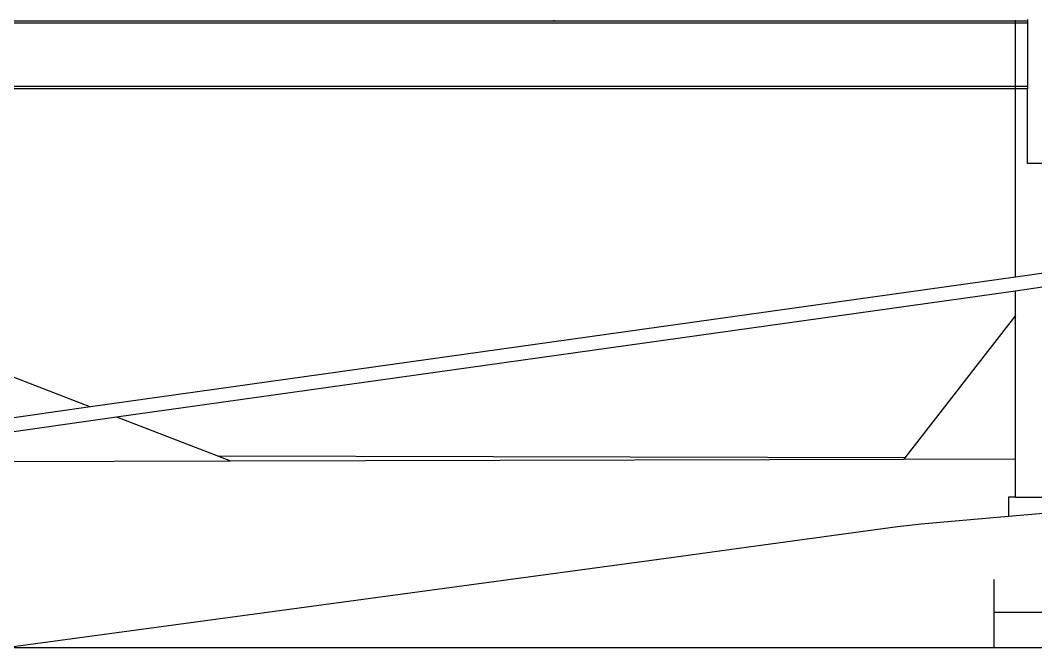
# Model space of a CAD drawing. Extents: x -101 to 101, y -14 to 18.
# Drawn here: x 16.09 to 23.59, y 6.56 to 11.2 of the extents above; entities that cross this region are included whole.
import ezdxf

# ---------------------------------------------------------------- set-up
doc = ezdxf.new("R2010")
doc.units = 0
doc.layers.get('0').update_dxf_attribs({"linetype": 'CONTINUOUS'})
doc.layers.add('SECTIONCUTEDGES', color=7, linetype='CONTINUOUS')

msp = doc.modelspace()

# ---------------------------------------------------------------- linework, layer by layer
for p, q in [((23.4437, 11.1795), (8.7437, 11.1795)), ((23.4437, 11.1955), (11.1601, 11.1955)), ((20.0337, 11.2012), (20.0337, 11.1955)), ((23.4437, 11.1955), (23.4437, 11.2012)), ((23.4437, 11.1795), (23.4437, 11.1955)), ((23.5337, 11.1955), (23.4437, 11.1955)), ((23.5337, 11.1795), (23.4437, 11.1795)), ((23.4437, 10.7115), (23.4437, 11.1795)), ((23.5337, 11.208), (23.5337, 11.1955)), ((23.5337, 11.1955), (23.5337, 11.1795)), ((23.5337, 11.1795), (23.5337, 10.7115)), ((23.4437, 10.7115), (8.7437, 10.7115)), ((23.4437, 10.6955), (8.7437, 10.6955)), ((23.5337, 10.7115), (23.4437, 10.7115)), ((23.4437, 10.6955), (23.4437, 10.7115)), ((23.5337, 10.6955), (23.4437, 10.6955)), ((23.4437, 9.3034), (23.4437, 10.6955)), ((23.5337, 10.7115), (23.5337, 10.6955)), ((23.5337, 10.1434), (23.5337, 10.6955)), ((23.6537, 10.1434), (23.5337, 10.1434)), ((23.4437, 9.3034), (16.6124, 8.3433)), ((23.7437, 9.3456), (23.4437, 9.3034)), ((14.3118, 9.232), (16.6124, 8.3433)), ((23.4437, 9.2024), (23.7437, 9.2446)), ((16.804, 8.2693), (23.4437, 9.2024)), ((23.4437, 9.0201), (23.4437, 9.2024)), ((23.4437, 9.0201), (22.627, 7.9676)), ((23.4437, 7.96), (23.4437, 9.0201)), ((16.6124, 8.3433), (14.6678, 8.07)), ((14.6975, 7.9732), (16.804, 8.2693)), ((16.804, 8.2693), (17.5576, 7.9782)), ((22.627, 7.9676), (17.5576, 7.9782)), ((17.5576, 7.9782), (17.6466, 7.9438)), ((17.6466, 7.9438), (22.6193, 7.9577)), ((22.627, 7.9676), (22.6193, 7.9577)), ((22.6193, 7.9577), (23.4437, 7.96)), ((23.4437, 7.8138), (23.4437, 7.96)), ((15.3193, 7.9373), (17.6466, 7.9438)), ((23.4437, 7.6762), (23.4437, 7.8138)), ((23.4437, 7.6762), (23.3937, 7.6762)), ((23.3937, 7.6762), (23.3937, 7.5349)), ((23.4437, 7.6762), (23.7437, 7.6762)), ((23.2837, 7.067), (23.2837, 6.9723)), ((23.2837, 6.9723), (23.2837, 6.8697)), ((23.2837, 6.8697), (23.2837, 6.8255)), ((23.2837, 6.8255), (23.9037, 6.8255)), ((23.2837, 6.8255), (23.2837, 6.5636))]:
    msp.add_line(p, q)
at = {"layer": 'SECTIONCUTEDGES'}
for p, q in [((22.7479, 7.4791), (23.3937, 7.5349)), ((23.3937, 7.5349), (23.7937, 7.5695)), ((21.4723, 7.3085), (22.5723, 7.4598)), ((22.5723, 7.4598), (22.6169, 7.4653)), ((22.6169, 7.4653), (22.7479, 7.4791)), ((20.9017, 7.2313), (21.4723, 7.3085)), ((15.9697, 6.5636), (20.9017, 7.2313)), ((16.258, 6.5636), (15.9697, 6.5636)), ((18.1987, 6.5636), (16.258, 6.5636)), ((19.398, 6.5636), (18.1987, 6.5636)), ((19.8139, 6.5636), (19.398, 6.5636)), ((21.123, 6.5636), (19.8139, 6.5636)), ((23.2837, 6.5636), (21.123, 6.5636)), ((23.7417, 6.5636), (23.2837, 6.5636))]:
    msp.add_line(p, q, dxfattribs=at)

doc.saveas('drawing.dxf')
